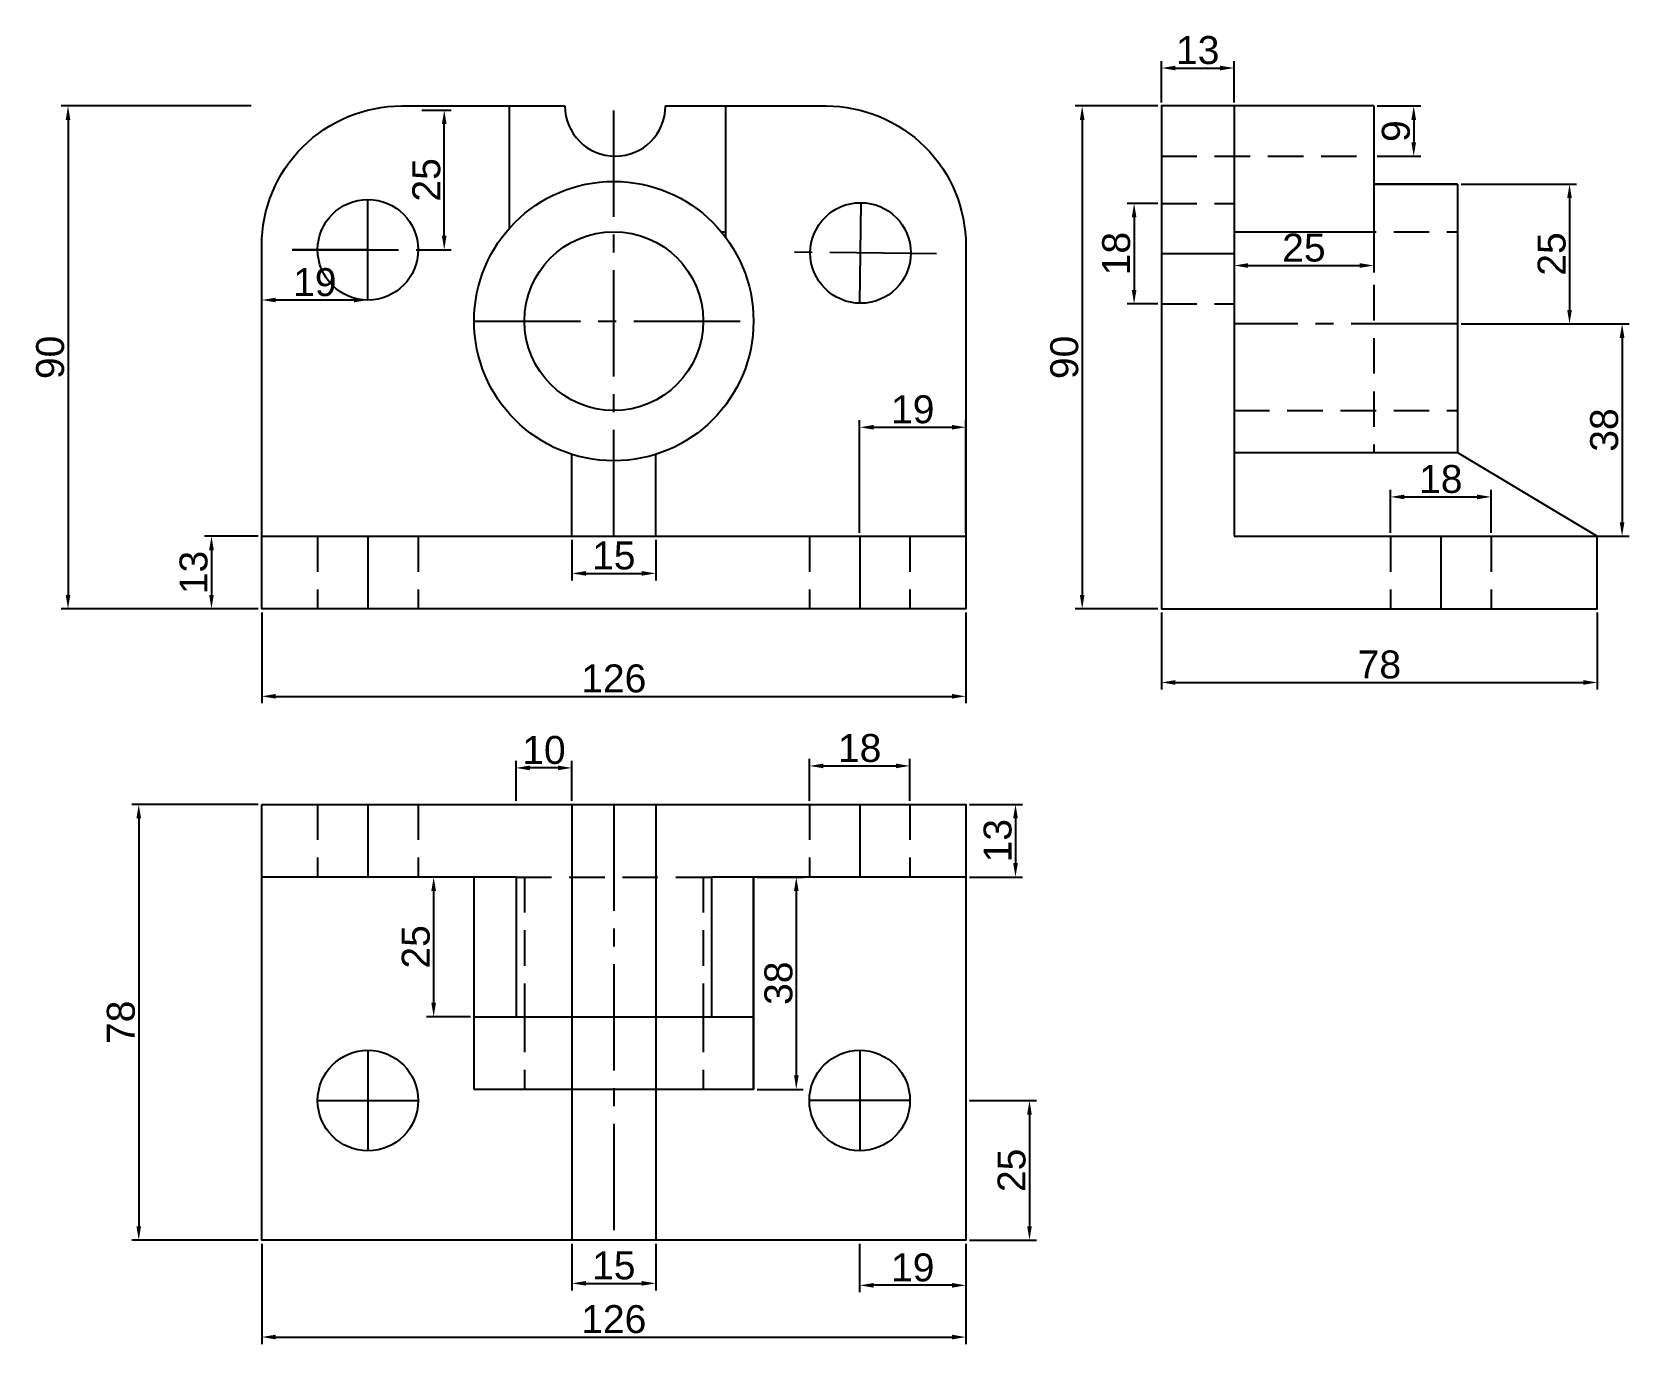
# Model space of a CAD drawing. Header units: millimetres. Extents: x 2102 to 2388, y 2090 to 2325.
import ezdxf

# ---------------------------------------------------------------- set-up
doc = ezdxf.new("R2010")
doc.units = ezdxf.units.MM
doc.linetypes.add('CENTER2', pattern=[28.575, 19.05, -3.175, 3.175, -3.175])
doc.linetypes.add('HIDDEN', pattern=[9.525, 6.35, -3.175])
for name, color, linetype in [('CENTER', 151, 'CENTER2'), ('CON', 31, 'Continuous'), ('HIDDEN', 201, 'HIDDEN')]:
    doc.layers.add(name, color=color, linetype=linetype)
doc.styles.get("Standard").update_dxf_attribs({"font": 'arial.ttf'})
doc.dimstyles.new('Copy of ISO-25', dxfattribs={"dimtxt": 5, "dimasz": 2.5, "dimexe": 1.25, "dimexo": 0.625, "dimtad": 1, "dimtxsty": 'Standard', "dimcen": 2.5, "dimadec": 0, "dimazin": 0, "dimtfac": 1, "dimtmove": 0, "dimatfit": 3, "dimfxl": 1, "dimarcsym": 0})

# ---------------------------------------------------------------- blocks, each defined once
blk = doc.blocks.new('*D1')
at = {"layer": 'CON', "color": 0, "lineweight": -2, "transparency": 16777216}
for p, q in [((2143.21, 2220.73), (2143.21, 2204.45)), ((2269.21, 2220.73), (2269.21, 2204.45)), ((2145.71, 2205.7), (2266.71, 2205.7))]:
    blk.add_line(p, q, dxfattribs=at)
at = {"layer": 'CON', "color": 0, "transparency": 16777216}
for points in [[(2145.71, 2206.12), (2145.71, 2205.29), (2143.21, 2205.7)], [(2266.71, 2206.12), (2266.71, 2205.29), (2269.21, 2205.7)]]:
    blk.add_solid(points, dxfattribs=at)
at = {"layer": 'Defpoints', "color": 0, "transparency": 16777216}
for p in [(2143.21, 2221.36), (2269.21, 2221.36), (2269.21, 2205.7)]:
    blk.add_point(p, dxfattribs=at)
at = {"layer": 'CON', "color": 0, "transparency": 16777216, "insert": (2206.21, 2208.88), "char_height": 5, "attachment_point": 5}
blk.add_mtext('126', dxfattribs=at)
blk = doc.blocks.new('*D2')
at = {"layer": 'CON', "color": 0, "lineweight": -2, "transparency": 16777216}
for p, q in [((2250.21, 2234.98), (2250.21, 2255.11)), ((2269.21, 2234.98), (2269.21, 2255.11)), ((2252.71, 2253.86), (2266.71, 2253.86))]:
    blk.add_line(p, q, dxfattribs=at)
at = {"layer": 'CON', "color": 0, "transparency": 16777216}
for points in [[(2252.71, 2254.27), (2252.71, 2253.44), (2250.21, 2253.86)], [(2266.71, 2254.27), (2266.71, 2253.44), (2269.21, 2253.86)]]:
    blk.add_solid(points, dxfattribs=at)
at = {"layer": 'Defpoints', "color": 0, "transparency": 16777216}
for p in [(2269.21, 2253.86), (2250.21, 2234.36), (2269.21, 2234.36)]:
    blk.add_point(p, dxfattribs=at)
at = {"layer": 'CON', "color": 0, "transparency": 16777216, "insert": (2259.71, 2257.04), "char_height": 5, "attachment_point": 5}
blk.add_mtext('19', dxfattribs=at)
blk = doc.blocks.new('*D3')
at = {"layer": 'CON', "color": 0, "lineweight": -2, "transparency": 16777216}
for p, q in [((2198.71, 2233.73), (2198.71, 2226.45)), ((2213.71, 2233.73), (2213.71, 2226.45)), ((2201.21, 2227.7), (2211.21, 2227.7))]:
    blk.add_line(p, q, dxfattribs=at)
at = {"layer": 'CON', "color": 0, "transparency": 16777216}
for points in [[(2201.21, 2228.12), (2201.21, 2227.29), (2198.71, 2227.7)], [(2211.21, 2228.12), (2211.21, 2227.29), (2213.71, 2227.7)]]:
    blk.add_solid(points, dxfattribs=at)
at = {"layer": 'Defpoints', "color": 0, "transparency": 16777216}
for p in [(2198.71, 2234.36), (2213.71, 2234.36), (2213.71, 2227.7)]:
    blk.add_point(p, dxfattribs=at)
at = {"layer": 'CON', "color": 0, "transparency": 16777216, "insert": (2206.21, 2230.88), "char_height": 5, "attachment_point": 5}
blk.add_mtext('15', dxfattribs=at)
blk = doc.blocks.new('*D4')
at = {"layer": 'CON', "color": 0, "lineweight": -2, "transparency": 16777216}
for p, q in [((2142.59, 2234.36), (2132.96, 2234.36)), ((2134.21, 2231.86), (2134.21, 2223.86)), ((2142.59, 2221.36), (2132.96, 2221.36))]:
    blk.add_line(p, q, dxfattribs=at)
at = {"layer": 'CON', "color": 0, "transparency": 16777216}
for points in [[(2133.79, 2231.86), (2134.63, 2231.86), (2134.21, 2234.36)], [(2133.79, 2223.86), (2134.63, 2223.86), (2134.21, 2221.36)]]:
    blk.add_solid(points, dxfattribs=at)
at = {"layer": 'Defpoints', "color": 0, "transparency": 16777216}
for p in [(2143.21, 2234.36), (2134.21, 2221.36), (2143.21, 2221.36)]:
    blk.add_point(p, dxfattribs=at)
at = {"layer": 'CON', "color": 0, "transparency": 16777216, "insert": (2131.03, 2227.86), "char_height": 5, "attachment_point": 5, "rotation": 90}
blk.add_mtext('13', dxfattribs=at)
blk = doc.blocks.new('*D5')
at = {"layer": 'CON', "color": 0, "lineweight": -2, "transparency": 16777216}
for p, q in [((2141.31, 2311.36), (2107.29, 2311.36)), ((2108.54, 2308.86), (2108.54, 2223.86)), ((2141.31, 2221.36), (2107.29, 2221.36))]:
    blk.add_line(p, q, dxfattribs=at)
at = {"layer": 'CON', "color": 0, "transparency": 16777216}
for points in [[(2108.13, 2308.86), (2108.96, 2308.86), (2108.54, 2311.36)], [(2108.13, 2223.86), (2108.96, 2223.86), (2108.54, 2221.36)]]:
    blk.add_solid(points, dxfattribs=at)
at = {"layer": 'Defpoints', "color": 0, "transparency": 16777216}
for p in [(2141.94, 2311.36), (2108.54, 2221.36), (2141.94, 2221.36)]:
    blk.add_point(p, dxfattribs=at)
at = {"layer": 'CON', "color": 0, "transparency": 16777216, "insert": (2105.36, 2266.36), "char_height": 5, "attachment_point": 5, "rotation": 90}
blk.add_mtext('90', dxfattribs=at)
blk = doc.blocks.new('*D6')
at = {"layer": 'CON', "color": 0, "lineweight": -2, "transparency": 16777216}
for p, q in [((2143.21, 2277.25), (2143.21, 2277.88)), ((2159.71, 2276.63), (2145.71, 2276.63)), ((2162.21, 2277.25), (2162.21, 2277.88))]:
    blk.add_line(p, q, dxfattribs=at)
at = {"layer": 'CON', "color": 0, "transparency": 16777216}
for points in [[(2145.71, 2277.04), (2145.71, 2276.21), (2143.21, 2276.63)], [(2159.71, 2277.04), (2159.71, 2276.21), (2162.21, 2276.63)]]:
    blk.add_solid(points, dxfattribs=at)
at = {"layer": 'Defpoints', "color": 0, "transparency": 16777216}
for p in [(2143.21, 2276.63), (2143.21, 2276.63), (2162.21, 2276.63)]:
    blk.add_point(p, dxfattribs=at)
at = {"layer": 'CON', "color": 0, "transparency": 16777216, "insert": (2152.71, 2279.8), "char_height": 5, "attachment_point": 5}
blk.add_mtext('19', dxfattribs=at)
blk = doc.blocks.new('*D8')
at = {"layer": 'CON', "color": 0, "lineweight": -2, "transparency": 16777216}
for p, q in [((2171.84, 2310.63), (2177.12, 2310.63)), ((2175.87, 2288.13), (2175.87, 2308.13)), ((2171.84, 2285.63), (2177.12, 2285.63))]:
    blk.add_line(p, q, dxfattribs=at)
at = {"layer": 'CON', "color": 0, "transparency": 16777216}
for points in [[(2175.45, 2308.13), (2176.28, 2308.13), (2175.87, 2310.63)], [(2175.45, 2288.13), (2176.28, 2288.13), (2175.87, 2285.63)]]:
    blk.add_solid(points, dxfattribs=at)
at = {"layer": 'Defpoints', "color": 0, "transparency": 16777216}
for p in [(2171.21, 2310.63), (2175.87, 2310.63), (2171.21, 2285.63)]:
    blk.add_point(p, dxfattribs=at)
at = {"layer": 'CON', "color": 0, "transparency": 16777216, "insert": (2172.69, 2298.13), "char_height": 5, "attachment_point": 5, "rotation": 90}
blk.add_mtext('25', dxfattribs=at)
blk = doc.blocks.new('*D9')
at = {"layer": 'CON', "color": 0, "lineweight": -2, "transparency": 16777216}
for p, q in [((2143.21, 2107.73), (2143.21, 2089.78)), ((2269.21, 2107.73), (2269.21, 2089.78)), ((2145.71, 2091.03), (2266.71, 2091.03))]:
    blk.add_line(p, q, dxfattribs=at)
at = {"layer": 'CON', "color": 0, "transparency": 16777216}
for points in [[(2145.71, 2091.45), (2145.71, 2090.61), (2143.21, 2091.03)], [(2266.71, 2091.45), (2266.71, 2090.61), (2269.21, 2091.03)]]:
    blk.add_solid(points, dxfattribs=at)
at = {"layer": 'Defpoints', "color": 0, "transparency": 16777216}
for p in [(2143.21, 2108.36), (2269.21, 2108.36), (2269.21, 2091.03)]:
    blk.add_point(p, dxfattribs=at)
at = {"layer": 'CON', "color": 0, "transparency": 16777216, "insert": (2206.21, 2094.21), "char_height": 5, "attachment_point": 5}
blk.add_mtext('126', dxfattribs=at)
blk = doc.blocks.new('*D10')
at = {"layer": 'CON', "color": 0, "lineweight": -2, "transparency": 16777216}
for p, q in [((2198.71, 2107.73), (2198.71, 2099.39)), ((2213.71, 2107.73), (2213.71, 2099.39)), ((2201.21, 2100.64), (2211.21, 2100.64))]:
    blk.add_line(p, q, dxfattribs=at)
at = {"layer": 'CON', "color": 0, "transparency": 16777216}
for points in [[(2201.21, 2101.06), (2201.21, 2100.23), (2198.71, 2100.64)], [(2211.21, 2101.06), (2211.21, 2100.23), (2213.71, 2100.64)]]:
    blk.add_solid(points, dxfattribs=at)
at = {"layer": 'Defpoints', "color": 0, "transparency": 16777216}
for p in [(2198.71, 2108.36), (2213.71, 2108.36), (2213.71, 2100.64)]:
    blk.add_point(p, dxfattribs=at)
at = {"layer": 'CON', "color": 0, "transparency": 16777216, "insert": (2206.21, 2103.82), "char_height": 5, "attachment_point": 5}
blk.add_mtext('15', dxfattribs=at)
blk = doc.blocks.new('*D11')
at = {"layer": 'CON', "color": 0, "lineweight": -2, "transparency": 16777216}
for p, q in [((2142.59, 2186.36), (2119.95, 2186.36)), ((2121.2, 2183.86), (2121.2, 2110.86)), ((2142.59, 2108.36), (2119.95, 2108.36))]:
    blk.add_line(p, q, dxfattribs=at)
at = {"layer": 'CON', "color": 0, "transparency": 16777216}
for points in [[(2120.78, 2183.86), (2121.61, 2183.86), (2121.2, 2186.36)], [(2120.78, 2110.86), (2121.61, 2110.86), (2121.2, 2108.36)]]:
    blk.add_solid(points, dxfattribs=at)
at = {"layer": 'Defpoints', "color": 0, "transparency": 16777216}
for p in [(2143.21, 2186.36), (2121.2, 2108.36), (2143.21, 2108.36)]:
    blk.add_point(p, dxfattribs=at)
at = {"layer": 'CON', "color": 0, "transparency": 16777216, "insert": (2118.02, 2147.36), "char_height": 5, "attachment_point": 5, "rotation": 90}
blk.add_mtext('78', dxfattribs=at)
blk = doc.blocks.new('*D12')
at = {"layer": 'CON', "color": 0, "lineweight": -2, "transparency": 16777216}
for p, q in [((2269.84, 2133.36), (2281.85, 2133.36)), ((2280.6, 2130.86), (2280.6, 2110.86)), ((2269.84, 2108.36), (2281.85, 2108.36))]:
    blk.add_line(p, q, dxfattribs=at)
at = {"layer": 'CON', "color": 0, "transparency": 16777216}
for points in [[(2280.18, 2130.86), (2281.01, 2130.86), (2280.6, 2133.36)], [(2280.18, 2110.86), (2281.01, 2110.86), (2280.6, 2108.36)]]:
    blk.add_solid(points, dxfattribs=at)
at = {"layer": 'Defpoints', "color": 0, "transparency": 16777216}
for p in [(2269.21, 2133.36), (2269.21, 2108.36), (2280.6, 2108.36)]:
    blk.add_point(p, dxfattribs=at)
at = {"layer": 'CON', "color": 0, "transparency": 16777216, "insert": (2277.42, 2120.86), "char_height": 5, "attachment_point": 5, "rotation": 90}
blk.add_mtext('25', dxfattribs=at)
blk = doc.blocks.new('*D13')
at = {"layer": 'CON', "color": 0, "lineweight": -2, "transparency": 16777216}
for p, q in [((2180.59, 2173.36), (2172.72, 2173.36)), ((2173.97, 2170.86), (2173.97, 2150.86)), ((2180.59, 2148.36), (2172.72, 2148.36))]:
    blk.add_line(p, q, dxfattribs=at)
at = {"layer": 'CON', "color": 0, "transparency": 16777216}
for points in [[(2173.56, 2170.86), (2174.39, 2170.86), (2173.97, 2173.36)], [(2173.56, 2150.86), (2174.39, 2150.86), (2173.97, 2148.36)]]:
    blk.add_solid(points, dxfattribs=at)
at = {"layer": 'Defpoints', "color": 0, "transparency": 16777216}
for p in [(2181.21, 2173.36), (2173.97, 2148.36), (2181.21, 2148.36)]:
    blk.add_point(p, dxfattribs=at)
at = {"layer": 'CON', "color": 0, "transparency": 16777216, "insert": (2170.8, 2160.86), "char_height": 5, "attachment_point": 5, "rotation": 90}
blk.add_mtext('25', dxfattribs=at)
blk = doc.blocks.new('*D14')
at = {"layer": 'CON', "color": 0, "lineweight": -2, "transparency": 16777216}
for p, q in [((2231.84, 2173.36), (2240.12, 2173.36)), ((2238.87, 2170.86), (2238.87, 2137.86)), ((2231.84, 2135.36), (2240.12, 2135.36))]:
    blk.add_line(p, q, dxfattribs=at)
at = {"layer": 'CON', "color": 0, "transparency": 16777216}
for points in [[(2238.46, 2170.86), (2239.29, 2170.86), (2238.87, 2173.36)], [(2238.46, 2137.86), (2239.29, 2137.86), (2238.87, 2135.36)]]:
    blk.add_solid(points, dxfattribs=at)
at = {"layer": 'Defpoints', "color": 0, "transparency": 16777216}
for p in [(2231.21, 2173.36), (2231.21, 2135.36), (2238.87, 2135.36)]:
    blk.add_point(p, dxfattribs=at)
at = {"layer": 'CON', "color": 0, "transparency": 16777216, "insert": (2235.7, 2154.36), "char_height": 5, "attachment_point": 5, "rotation": 90}
blk.add_mtext('38', dxfattribs=at)
blk = doc.blocks.new('*D15')
at = {"layer": 'CON', "color": 0, "lineweight": -2, "transparency": 16777216}
for p, q in [((2188.71, 2186.98), (2188.71, 2194.14)), ((2196.21, 2192.89), (2191.21, 2192.89)), ((2198.71, 2186.98), (2198.71, 2194.14))]:
    blk.add_line(p, q, dxfattribs=at)
at = {"layer": 'CON', "color": 0, "transparency": 16777216}
for points in [[(2191.21, 2193.31), (2191.21, 2192.47), (2188.71, 2192.89)], [(2196.21, 2193.31), (2196.21, 2192.47), (2198.71, 2192.89)]]:
    blk.add_solid(points, dxfattribs=at)
at = {"layer": 'Defpoints', "color": 0, "transparency": 16777216}
for p in [(2188.71, 2192.89), (2188.71, 2186.36), (2198.71, 2186.36)]:
    blk.add_point(p, dxfattribs=at)
at = {"layer": 'CON', "color": 0, "transparency": 16777216, "insert": (2193.71, 2196.07), "char_height": 5, "attachment_point": 5}
blk.add_mtext('10', dxfattribs=at)
blk = doc.blocks.new('*D16')
at = {"layer": 'CON', "color": 0, "lineweight": -2, "transparency": 16777216}
for p, q in [((2241.21, 2186.98), (2241.21, 2194.5)), ((2243.71, 2193.25), (2256.71, 2193.25)), ((2259.21, 2186.98), (2259.21, 2194.5))]:
    blk.add_line(p, q, dxfattribs=at)
at = {"layer": 'CON', "color": 0, "transparency": 16777216}
for points in [[(2243.71, 2193.66), (2243.71, 2192.83), (2241.21, 2193.25)], [(2256.71, 2193.66), (2256.71, 2192.83), (2259.21, 2193.25)]]:
    blk.add_solid(points, dxfattribs=at)
at = {"layer": 'Defpoints', "color": 0, "transparency": 16777216}
for p in [(2259.21, 2193.25), (2241.21, 2186.36), (2259.21, 2186.36)]:
    blk.add_point(p, dxfattribs=at)
at = {"layer": 'CON', "color": 0, "transparency": 16777216, "insert": (2250.21, 2196.42), "char_height": 5, "attachment_point": 5}
blk.add_mtext('18', dxfattribs=at)
blk = doc.blocks.new('*D17')
at = {"layer": 'CON', "color": 0, "lineweight": -2, "transparency": 16777216}
for p, q in [((2269.84, 2186.36), (2279.35, 2186.36)), ((2278.1, 2183.86), (2278.1, 2175.86)), ((2269.84, 2173.36), (2279.35, 2173.36))]:
    blk.add_line(p, q, dxfattribs=at)
at = {"layer": 'CON', "color": 0, "transparency": 16777216}
for points in [[(2277.68, 2183.86), (2278.52, 2183.86), (2278.1, 2186.36)], [(2277.68, 2175.86), (2278.52, 2175.86), (2278.1, 2173.36)]]:
    blk.add_solid(points, dxfattribs=at)
at = {"layer": 'Defpoints', "color": 0, "transparency": 16777216}
for p in [(2269.21, 2186.36), (2269.21, 2173.36), (2278.1, 2173.36)]:
    blk.add_point(p, dxfattribs=at)
at = {"layer": 'CON', "color": 0, "transparency": 16777216, "insert": (2274.92, 2179.86), "char_height": 5, "attachment_point": 5, "rotation": 90}
blk.add_mtext('13', dxfattribs=at)
blk = doc.blocks.new('*D18')
at = {"layer": 'CON', "color": 0, "lineweight": -2, "transparency": 16777216}
for p, q in [((2250.21, 2107.73), (2250.21, 2099.04)), ((2269.21, 2107.73), (2269.21, 2099.04)), ((2266.71, 2100.29), (2252.71, 2100.29))]:
    blk.add_line(p, q, dxfattribs=at)
at = {"layer": 'CON', "color": 0, "transparency": 16777216}
for points in [[(2252.71, 2100.71), (2252.71, 2099.87), (2250.21, 2100.29)], [(2266.71, 2100.71), (2266.71, 2099.87), (2269.21, 2100.29)]]:
    blk.add_solid(points, dxfattribs=at)
at = {"layer": 'Defpoints', "color": 0, "transparency": 16777216}
for p in [(2250.21, 2108.36), (2269.21, 2108.36), (2250.21, 2100.29)]:
    blk.add_point(p, dxfattribs=at)
at = {"layer": 'CON', "color": 0, "transparency": 16777216, "insert": (2259.71, 2103.47), "char_height": 5, "attachment_point": 5}
blk.add_mtext('19', dxfattribs=at)
blk = doc.blocks.new('*D19')
at = {"layer": 'CON', "color": 0, "lineweight": -2, "transparency": 16777216}
for p, q in [((2304.21, 2311.98), (2304.21, 2319.4)), ((2306.71, 2318.15), (2314.71, 2318.15)), ((2317.21, 2311.98), (2317.21, 2319.4))]:
    blk.add_line(p, q, dxfattribs=at)
at = {"layer": 'CON', "color": 0, "transparency": 16777216}
for points in [[(2306.71, 2318.56), (2306.71, 2317.73), (2304.21, 2318.15)], [(2314.71, 2318.56), (2314.71, 2317.73), (2317.21, 2318.15)]]:
    blk.add_solid(points, dxfattribs=at)
at = {"layer": 'Defpoints', "color": 0, "transparency": 16777216}
for p in [(2317.21, 2318.15), (2304.21, 2311.36), (2317.21, 2311.36)]:
    blk.add_point(p, dxfattribs=at)
at = {"layer": 'CON', "color": 0, "transparency": 16777216, "insert": (2310.71, 2321.33), "char_height": 5, "attachment_point": 5}
blk.add_mtext('13', dxfattribs=at)
blk = doc.blocks.new('*D20')
at = {"layer": 'CON', "color": 0, "lineweight": -2, "transparency": 16777216}
for p, q in [((2342.84, 2311.36), (2350.61, 2311.36)), ((2349.36, 2308.86), (2349.36, 2304.86)), ((2342.84, 2302.36), (2350.61, 2302.36))]:
    blk.add_line(p, q, dxfattribs=at)
at = {"layer": 'CON', "color": 0, "transparency": 16777216}
for points in [[(2348.95, 2308.86), (2349.78, 2308.86), (2349.36, 2311.36)], [(2348.95, 2304.86), (2349.78, 2304.86), (2349.36, 2302.36)]]:
    blk.add_solid(points, dxfattribs=at)
at = {"layer": 'Defpoints', "color": 0, "transparency": 16777216}
for p in [(2342.21, 2311.36), (2342.21, 2302.36), (2349.36, 2302.36)]:
    blk.add_point(p, dxfattribs=at)
at = {"layer": 'CON', "color": 0, "transparency": 16777216, "insert": (2346.19, 2306.86), "char_height": 5, "attachment_point": 5, "rotation": 90}
blk.add_mtext('9', dxfattribs=at)
blk = doc.blocks.new('*D21')
at = {"layer": 'CON', "color": 0, "lineweight": -2, "transparency": 16777216}
for p, q in [((2303.59, 2293.93), (2298.07, 2293.93)), ((2299.32, 2291.43), (2299.32, 2278.43)), ((2303.59, 2275.93), (2298.07, 2275.93))]:
    blk.add_line(p, q, dxfattribs=at)
at = {"layer": 'CON', "color": 0, "transparency": 16777216}
for points in [[(2298.91, 2291.43), (2299.74, 2291.43), (2299.32, 2293.93)], [(2298.91, 2278.43), (2299.74, 2278.43), (2299.32, 2275.93)]]:
    blk.add_solid(points, dxfattribs=at)
at = {"layer": 'Defpoints', "color": 0, "transparency": 16777216}
for p in [(2304.21, 2293.93), (2299.32, 2275.93), (2304.21, 2275.93)]:
    blk.add_point(p, dxfattribs=at)
at = {"layer": 'CON', "color": 0, "transparency": 16777216, "insert": (2296.14, 2284.93), "char_height": 5, "attachment_point": 5, "rotation": 90}
blk.add_mtext('18', dxfattribs=at)
blk = doc.blocks.new('*D22')
at = {"layer": 'CON', "color": 0, "lineweight": -2, "transparency": 16777216}
for p, q in [((2303.59, 2311.36), (2288.78, 2311.36)), ((2290.03, 2308.86), (2290.03, 2223.86)), ((2303.59, 2221.36), (2288.78, 2221.36))]:
    blk.add_line(p, q, dxfattribs=at)
at = {"layer": 'CON', "color": 0, "transparency": 16777216}
for points in [[(2289.61, 2308.86), (2290.45, 2308.86), (2290.03, 2311.36)], [(2289.61, 2223.86), (2290.45, 2223.86), (2290.03, 2221.36)]]:
    blk.add_solid(points, dxfattribs=at)
at = {"layer": 'Defpoints', "color": 0, "transparency": 16777216}
for p in [(2304.21, 2311.36), (2290.03, 2221.36), (2304.21, 2221.36)]:
    blk.add_point(p, dxfattribs=at)
at = {"layer": 'CON', "color": 0, "transparency": 16777216, "insert": (2286.85, 2266.36), "char_height": 5, "attachment_point": 5, "rotation": 90}
blk.add_mtext('90', dxfattribs=at)
blk = doc.blocks.new('*D23')
at = {"layer": 'CON', "color": 0, "lineweight": -2, "transparency": 16777216}
for p, q in [((2304.21, 2220.73), (2304.21, 2206.94)), ((2382.21, 2220.73), (2382.21, 2206.94)), ((2306.71, 2208.19), (2379.71, 2208.19))]:
    blk.add_line(p, q, dxfattribs=at)
at = {"layer": 'CON', "color": 0, "transparency": 16777216}
for points in [[(2306.71, 2208.61), (2306.71, 2207.77), (2304.21, 2208.19)], [(2379.71, 2208.61), (2379.71, 2207.77), (2382.21, 2208.19)]]:
    blk.add_solid(points, dxfattribs=at)
at = {"layer": 'Defpoints', "color": 0, "transparency": 16777216}
for p in [(2304.21, 2221.36), (2382.21, 2221.36), (2382.21, 2208.19)]:
    blk.add_point(p, dxfattribs=at)
at = {"layer": 'CON', "color": 0, "transparency": 16777216, "insert": (2343.21, 2211.37), "char_height": 5, "attachment_point": 5}
blk.add_mtext('78', dxfattribs=at)
blk = doc.blocks.new('*D24')
at = {"layer": 'CON', "color": 0, "lineweight": -2, "transparency": 16777216}
for p, q in [((2317.21, 2288.23), (2317.21, 2281.55)), ((2342.21, 2288.23), (2342.21, 2281.55)), ((2319.71, 2282.8), (2339.71, 2282.8))]:
    blk.add_line(p, q, dxfattribs=at)
at = {"layer": 'CON', "color": 0, "transparency": 16777216}
for points in [[(2319.71, 2283.22), (2319.71, 2282.39), (2317.21, 2282.8)], [(2339.71, 2283.22), (2339.71, 2282.39), (2342.21, 2282.8)]]:
    blk.add_solid(points, dxfattribs=at)
at = {"layer": 'Defpoints', "color": 0, "transparency": 16777216}
for p in [(2317.21, 2288.86), (2342.21, 2288.86), (2342.21, 2282.8)]:
    blk.add_point(p, dxfattribs=at)
at = {"layer": 'CON', "color": 0, "transparency": 16777216, "insert": (2329.71, 2285.98), "char_height": 5, "attachment_point": 5}
blk.add_mtext('25', dxfattribs=at)
blk = doc.blocks.new('*D25')
at = {"layer": 'CON', "color": 0, "lineweight": -2, "transparency": 16777216}
for p, q in [((2357.84, 2297.36), (2378.5, 2297.36)), ((2377.25, 2294.86), (2377.25, 2274.86)), ((2357.84, 2272.36), (2378.5, 2272.36))]:
    blk.add_line(p, q, dxfattribs=at)
at = {"layer": 'CON', "color": 0, "transparency": 16777216}
for points in [[(2376.83, 2294.86), (2377.66, 2294.86), (2377.25, 2297.36)], [(2376.83, 2274.86), (2377.66, 2274.86), (2377.25, 2272.36)]]:
    blk.add_solid(points, dxfattribs=at)
at = {"layer": 'Defpoints', "color": 0, "transparency": 16777216}
for p in [(2357.21, 2297.36), (2357.21, 2272.36), (2377.25, 2272.36)]:
    blk.add_point(p, dxfattribs=at)
at = {"layer": 'CON', "color": 0, "transparency": 16777216, "insert": (2374.07, 2284.86), "char_height": 5, "attachment_point": 5, "rotation": 90}
blk.add_mtext('25', dxfattribs=at)
blk = doc.blocks.new('*D26')
at = {"layer": 'CON', "color": 0, "lineweight": -2, "transparency": 16777216}
for p, q in [((2357.84, 2272.36), (2387.9, 2272.36)), ((2386.65, 2269.86), (2386.65, 2236.86)), ((2357.84, 2234.36), (2387.9, 2234.36))]:
    blk.add_line(p, q, dxfattribs=at)
at = {"layer": 'CON', "color": 0, "transparency": 16777216}
for points in [[(2386.23, 2269.86), (2387.07, 2269.86), (2386.65, 2272.36)], [(2386.23, 2236.86), (2387.07, 2236.86), (2386.65, 2234.36)]]:
    blk.add_solid(points, dxfattribs=at)
at = {"layer": 'Defpoints', "color": 0, "transparency": 16777216}
for p in [(2357.21, 2272.36), (2357.21, 2234.36), (2386.65, 2234.36)]:
    blk.add_point(p, dxfattribs=at)
at = {"layer": 'CON', "color": 0, "transparency": 16777216, "insert": (2383.47, 2253.36), "char_height": 5, "attachment_point": 5, "rotation": 90}
blk.add_mtext('38', dxfattribs=at)
blk = doc.blocks.new('*D27')
at = {"layer": 'CON', "color": 0, "lineweight": -2, "transparency": 16777216}
for p, q in [((2345.21, 2234.98), (2345.21, 2242.64)), ((2347.71, 2241.39), (2360.71, 2241.39)), ((2363.21, 2234.98), (2363.21, 2242.64))]:
    blk.add_line(p, q, dxfattribs=at)
at = {"layer": 'CON', "color": 0, "transparency": 16777216}
for points in [[(2347.71, 2241.81), (2347.71, 2240.97), (2345.21, 2241.39)], [(2360.71, 2241.81), (2360.71, 2240.97), (2363.21, 2241.39)]]:
    blk.add_solid(points, dxfattribs=at)
at = {"layer": 'Defpoints', "color": 0, "transparency": 16777216}
for p in [(2363.21, 2241.39), (2345.21, 2234.36), (2363.21, 2234.36)]:
    blk.add_point(p, dxfattribs=at)
at = {"layer": 'CON', "color": 0, "transparency": 16777216, "insert": (2354.21, 2244.57), "char_height": 5, "attachment_point": 5}
blk.add_mtext('18', dxfattribs=at)

msp = doc.modelspace()

# ---------------------------------------------------------------- linework, layer by layer
for p, q in [((2187.467, 2311.358), (2187.467, 2289.397)), ((2226.214, 2311.358), (2226.214, 2287.858)), ((2317.214, 2311.358), (2317.214, 2234.358)), ((2342.214, 2311.358), (2342.214, 2288.858)), ((2342.214, 2297.357), (2357.214, 2297.357)), ((2357.214, 2297.357), (2342.214, 2297.357)), ((2357.214, 2297.357), (2357.214, 2249.358)), ((2317.214, 2288.858), (2342.214, 2288.858)), ((2198.714, 2234.358), (2198.714, 2249.009)), ((2213.714, 2234.358), (2213.714, 2249.009)), ((2317.214, 2249.358), (2357.214, 2249.358)), ((2357.214, 2249.358), (2382.214, 2234.358)), ((2143.214, 2221.358), (2143.214, 2234.358)), ((2143.214, 2234.358), (2269.214, 2234.358)), ((2317.214, 2234.358), (2382.214, 2234.358)), ((2198.714, 2186.358), (2198.714, 2108.358)), ((2213.714, 2186.358), (2213.714, 2108.358)), ((2188.714, 2173.358), (2143.214, 2173.358)), ((2181.214, 2135.358), (2181.214, 2173.358)), ((2188.714, 2173.358), (2188.714, 2148.358)), ((2269.214, 2173.358), (2223.714, 2173.358)), ((2223.714, 2173.358), (2223.714, 2148.358)), ((2231.214, 2135.358), (2231.214, 2173.358)), ((2231.214, 2173.358), (2231.214, 2135.358)), ((2181.214, 2148.358), (2231.214, 2148.358)), ((2206.214, 2141.358), (2206.214, 2141.358)), ((2231.214, 2135.358), (2181.214, 2135.358))]:
    msp.add_line(p, q)
msp.add_lwpolyline([(2215.467, 2311.358), (2244.214, 2311.358, -0.4142136), (2269.214, 2286.358), (2269.214, 2221.358), (2143.214, 2221.358), (2143.214, 2286.358, -0.4142136), (2168.214, 2311.358), (2197.467, 2311.358)], format="xyb")
msp.add_lwpolyline([(2342.214, 2311.358), (2304.214, 2311.358), (2304.214, 2221.358), (2382.214, 2221.358), (2382.214, 2234.358)])
msp.add_lwpolyline([(2143.214, 2186.358), (2269.214, 2186.358), (2269.214, 2108.358), (2143.214, 2108.358)], close=True)
for centre, radius in [((2206.214, 2272.858), 25), ((2162.214, 2285.627), 9), ((2250.378, 2285.048), 9), ((2206.214, 2272.858), 16), ((2162.214, 2133.358), 9), ((2250.214, 2133.358), 9)]:
    msp.add_circle(centre, radius)
msp.add_arc((2206.467, 2311.358), 9, 180, 0)
at = {"layer": 'CENTER'}
for p, q in [((2206.214, 2234.358), (2206.214, 2311.358)), ((2162.214, 2276.627), (2162.214, 2294.627)), ((2250.26, 2276.049), (2250.496, 2294.048)), ((2162.214, 2285.627), (2148.642, 2285.627)), ((2148.642, 2285.627), (2175.305, 2285.627)), ((2162.214, 2285.627), (2162.214, 2285.627)), ((2263.949, 2284.87), (2237.289, 2285.22)), ((2304.214, 2284.93), (2317.214, 2284.93)), ((2181.214, 2272.858), (2231.72, 2272.858)), ((2357.214, 2272.358), (2317.214, 2272.358)), ((2162.214, 2234.358), (2162.214, 2221.358)), ((2250.214, 2234.358), (2250.214, 2221.358)), ((2354.214, 2234.358), (2354.214, 2221.358)), ((2162.214, 2186.358), (2162.214, 2173.358)), ((2206.214, 2186.358), (2206.214, 2108.358)), ((2250.214, 2186.358), (2250.214, 2173.358)), ((2162.214, 2142.358), (2162.214, 2124.358)), ((2162.214, 2142.358), (2162.214, 2124.358)), ((2250.214, 2142.358), (2250.214, 2124.358)), ((2153.214, 2133.358), (2162.214, 2133.358)), ((2162.214, 2133.358), (2171.214, 2133.358)), ((2250.214, 2133.358), (2241.214, 2133.358)), ((2259.214, 2133.358), (2250.214, 2133.358))]:
    msp.add_line(p, q, dxfattribs=at)
at = {"layer": 'HIDDEN'}
for p, q in [((2304.214, 2302.358), (2342.214, 2302.358)), ((2304.214, 2293.93), (2317.214, 2293.93)), ((2225.424, 2288.858), (2226.214, 2288.858)), ((2317.214, 2288.858), (2357.214, 2288.858)), ((2342.214, 2288.858), (2342.214, 2249.358)), ((2304.214, 2275.93), (2317.214, 2275.93)), ((2317.214, 2256.858), (2357.214, 2256.858)), ((2153.214, 2234.358), (2153.214, 2221.358)), ((2171.214, 2234.358), (2171.214, 2221.358)), ((2241.214, 2234.358), (2241.214, 2221.358)), ((2259.214, 2234.358), (2259.214, 2221.358)), ((2345.214, 2234.358), (2345.214, 2221.358)), ((2354.214, 2234.358), (2354.214, 2234.358)), ((2363.214, 2234.358), (2363.214, 2221.358)), ((2153.214, 2186.358), (2153.214, 2173.358)), ((2171.214, 2186.358), (2171.214, 2173.358)), ((2241.214, 2186.358), (2241.214, 2173.358)), ((2259.214, 2186.358), (2259.214, 2173.358)), ((2188.714, 2173.358), (2223.714, 2173.358)), ((2190.214, 2173.358), (2190.214, 2148.358)), ((2222.214, 2173.358), (2222.214, 2148.358)), ((2190.214, 2148.358), (2190.214, 2135.358)), ((2222.214, 2148.358), (2222.214, 2135.358))]:
    msp.add_line(p, q, dxfattribs=at)

# ---------------------------------------------------------------- dimensions: what is measured, and where the dimension line sits
at = {"layer": 'CON'}
for base, p1, p2, picture, middle in [((2317.214, 2318.147), (2304.214, 2311.358), (2317.214, 2311.358), '*D19', (2310.714, 2321.326)), ((2342.214, 2282.803), (2317.214, 2288.858), (2342.214, 2288.858), '*D24', (2329.714, 2285.981)), ((2143.214, 2276.627), (2162.214, 2276.627), (2143.214, 2276.627), '*D6', (2152.714, 2279.805)), ((2269.214, 2253.858), (2250.214, 2234.358), (2269.214, 2234.358), '*D2', (2259.714, 2257.036)), ((2363.214, 2241.39), (2345.214, 2234.358), (2363.214, 2234.358), '*D27', (2354.214, 2244.568)), ((2213.714, 2227.702), (2198.714, 2234.358), (2213.714, 2234.358), '*D3', (2206.214, 2230.88)), ((2269.214, 2205.704), (2143.214, 2221.358), (2269.214, 2221.358), '*D1', (2206.214, 2208.882)), ((2382.214, 2208.188), (2304.214, 2221.358), (2382.214, 2221.358), '*D23', (2343.214, 2211.366)), ((2188.714, 2192.89), (2198.714, 2186.358), (2188.714, 2186.358), '*D15', (2193.714, 2196.068)), ((2259.214, 2193.246), (2241.214, 2186.358), (2259.214, 2186.358), '*D16', (2250.214, 2196.424)), ((2269.214, 2091.029), (2143.214, 2108.358), (2269.214, 2108.358), '*D9', (2206.214, 2094.206)), ((2213.714, 2100.645), (2198.714, 2108.358), (2213.714, 2108.358), '*D10', (2206.214, 2103.823)), ((2250.214, 2100.289), (2269.214, 2108.358), (2250.214, 2108.358), '*D18', (2259.714, 2103.467))]:
    dim = msp.add_linear_dim(base=base, p1=p1, p2=p2, dimstyle='Copy of ISO-25', dxfattribs=at)
    dim.commit()
    dim.dimension.update_dxf_attribs({"geometry": picture, "text_midpoint": middle})
for base, p1, p2, picture, middle in [((2108.542, 2221.358), (2141.937, 2311.358), (2141.937, 2221.358), '*D5', (2105.364, 2266.358)), ((2175.867, 2310.627), (2171.214, 2285.627), (2171.214, 2310.627), '*D8', (2172.689, 2298.127)), ((2290.029, 2221.358), (2304.214, 2311.358), (2304.214, 2221.358), '*D22', (2286.851, 2266.358)), ((2349.365, 2302.358), (2342.214, 2311.358), (2342.214, 2302.358), '*D20', (2346.187, 2306.858)), ((2377.246, 2272.358), (2357.214, 2297.357), (2357.214, 2272.358), '*D25', (2374.068, 2284.857)), ((2299.322, 2275.93), (2304.214, 2293.93), (2304.214, 2275.93), '*D21', (2296.145, 2284.93)), ((2386.65, 2234.358), (2357.214, 2272.358), (2357.214, 2234.358), '*D26', (2383.47, 2253.358)), ((2134.21, 2221.358), (2143.214, 2234.358), (2143.214, 2221.358), '*D4', (2131.031, 2227.858)), ((2121.198, 2108.358), (2143.214, 2186.358), (2143.214, 2108.358), '*D11', (2118.02, 2147.358)), ((2278.1, 2173.358), (2269.214, 2186.358), (2269.214, 2173.358), '*D17', (2274.921, 2179.858)), ((2173.974, 2148.358), (2181.214, 2173.358), (2181.214, 2148.358), '*D13', (2170.796, 2160.858)), ((2238.875, 2135.358), (2231.214, 2173.358), (2231.214, 2135.358), '*D14', (2235.695, 2154.358)), ((2280.596, 2108.358), (2269.214, 2133.358), (2269.214, 2108.358), '*D12', (2277.419, 2120.858))]:
    dim = msp.add_linear_dim(base=base, p1=p1, p2=p2, angle=90, dimstyle='Copy of ISO-25', dxfattribs=at)
    dim.commit()
    dim.dimension.update_dxf_attribs({"geometry": picture, "text_midpoint": middle})

doc.saveas('drawing.dxf')
